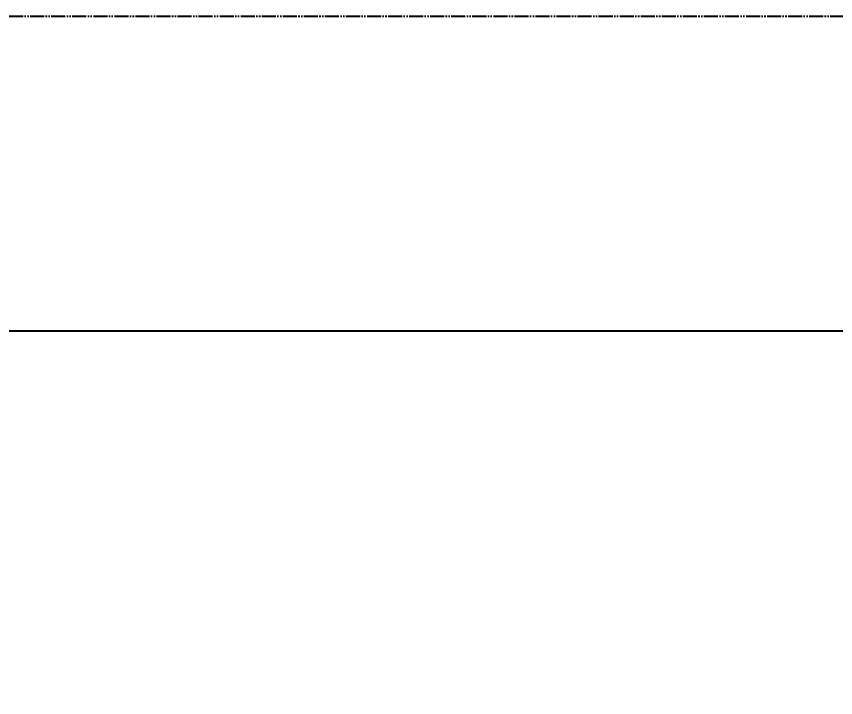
# Model space of a CAD drawing. Header units: millimetres. Extents: x -11880 to 11880, y -8400 to 8400.
# Drawn here: x -7837 to -6086, y 4021 to 5477 of the extents above; entities that cross this region are included whole.
import ezdxf

# ---------------------------------------------------------------- set-up
doc = ezdxf.new("R2010")
doc.units = ezdxf.units.MM
doc.linetypes.add('EB_DASHDOTDOT', pattern=[45, 30, -3, 3, -3, 3, -3])
doc.layers.add('CAXA3', color=7, linetype='Continuous', lineweight=25)
doc.layers.add('CAXA4', color=3, linetype='Continuous', lineweight=25)
doc.styles.add('标准', font='', dxfattribs={"width": 0.667})
doc.styles.get('标准').set_extended_font_data('FangSong_GB2312')
doc.dimstyles.new('标准', dxfattribs={"dimscale": 40, "dimtxt": 3.5, "dimasz": 3, "dimexe": 2, "dimexo": 0, "dimtad": 1, "dimdec": 1, "dimzin": 12, "dimdsep": 46, "dimtxsty": '标准', "dimcen": 0, "dimdle": 4, "dimaunit": 1, "dimazin": 2, "dimtfac": 1, "dimtdec": 3, "dimtmove": 0, "dimatfit": 3, "dimfxl": 1, "dimtolj": 1, "dimtzin": 0, "dimarcsym": 0})

# ---------------------------------------------------------------- blocks, each defined once
blk = doc.blocks.new('*D446')
at = {"layer": 'CAXA4', "linetype": 'Continuous', "lineweight": 25}
for points in [[(-9267.6, 4804.4), (-9147.6, 4819.4), (-9147.6, 4789.4)], [(2772.4, 4804.4), (2652.4, 4819.4), (2652.4, 4789.4)]]:
    blk.add_hatch(color=0, dxfattribs=at).paths.add_polyline_path(points, flags=0)
at = {"layer": 'CAXA4', "color": 0, "linetype": 'Continuous', "lineweight": 25}
for p, q in [((-9267.6, 3016.7), (-9267.6, 4884.4)), ((2772.4, 3286.7), (2772.4, 4884.4)), ((2772.4, 4804.4), (-9267.6, 4804.4))]:
    blk.add_line(p, q, dxfattribs=at)
at = {"layer": 'CAXA4', "color": 0, "linetype": 'Continuous', "lineweight": 25, "insert": (-3435.5, 5021.2), "char_height": 140, "attachment_point": 1, "style": '标准'}
blk.add_mtext('\\fFangSong_GB2312|b0|i0|p34;12040', dxfattribs=at)

msp = doc.modelspace()

# ---------------------------------------------------------------- linework, layer by layer
at = {"layer": 'CAXA3', "color": 5, "linetype": 'EB_DASHDOTDOT', "lineweight": 25}
msp.add_line((4462.38, 5476.67), (-10726.35, 5476.67), dxfattribs=at)

# ---------------------------------------------------------------- dimensions: what is measured, and where the dimension line sits
at = {"layer": 'CAXA4', "linetype": 'Continuous', "lineweight": 70}
dim = msp.add_linear_dim(base=(-3247.62, 4804.42), p1=(2772.38, 3286.67), p2=(-9267.62, 3016.67), text='\\fFangSong_GB2312;12040', dimstyle='标准', dxfattribs=at)
dim.commit()
dim.dimension.update_dxf_attribs({"geometry": '*D446', "text_midpoint": (-3247.62, 4925.32)})

doc.saveas('drawing.dxf')
